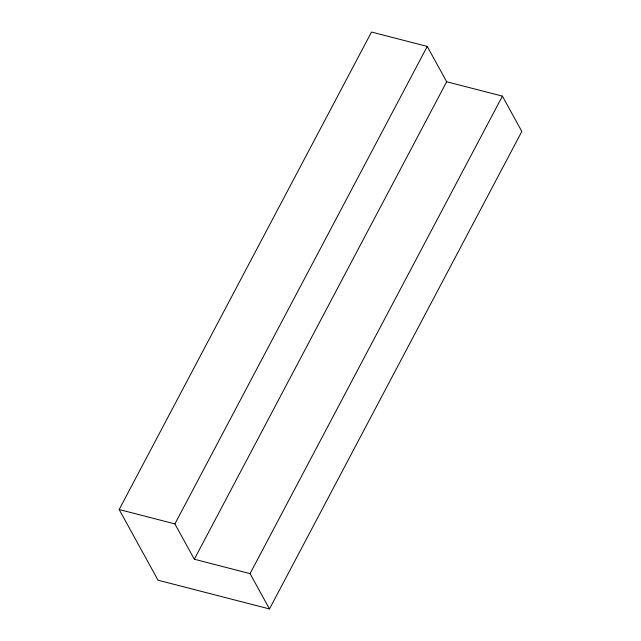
<?xml version="1.0" encoding="UTF-8"?>
<svg xmlns="http://www.w3.org/2000/svg" width="641" height="641" viewBox="0 0 641 641"><rect width="100%" height="100%" fill="white"/><g stroke="black" fill="none" stroke-linecap="round" stroke-linejoin="round"><path stroke-width="0.96" d="M119.17 509.531L371.516 32.05L427.251 46.424L446.673 81.76L502.408 96.134L521.83 131.469L269.484 608.95L158.015 580.201L119.17 509.531L174.905 523.913L194.327 559.24L250.062 573.615L269.484 608.95M174.905 523.913L427.251 46.424M194.327 559.24L446.673 81.76M250.062 573.615L502.408 96.134"/></g></svg>
